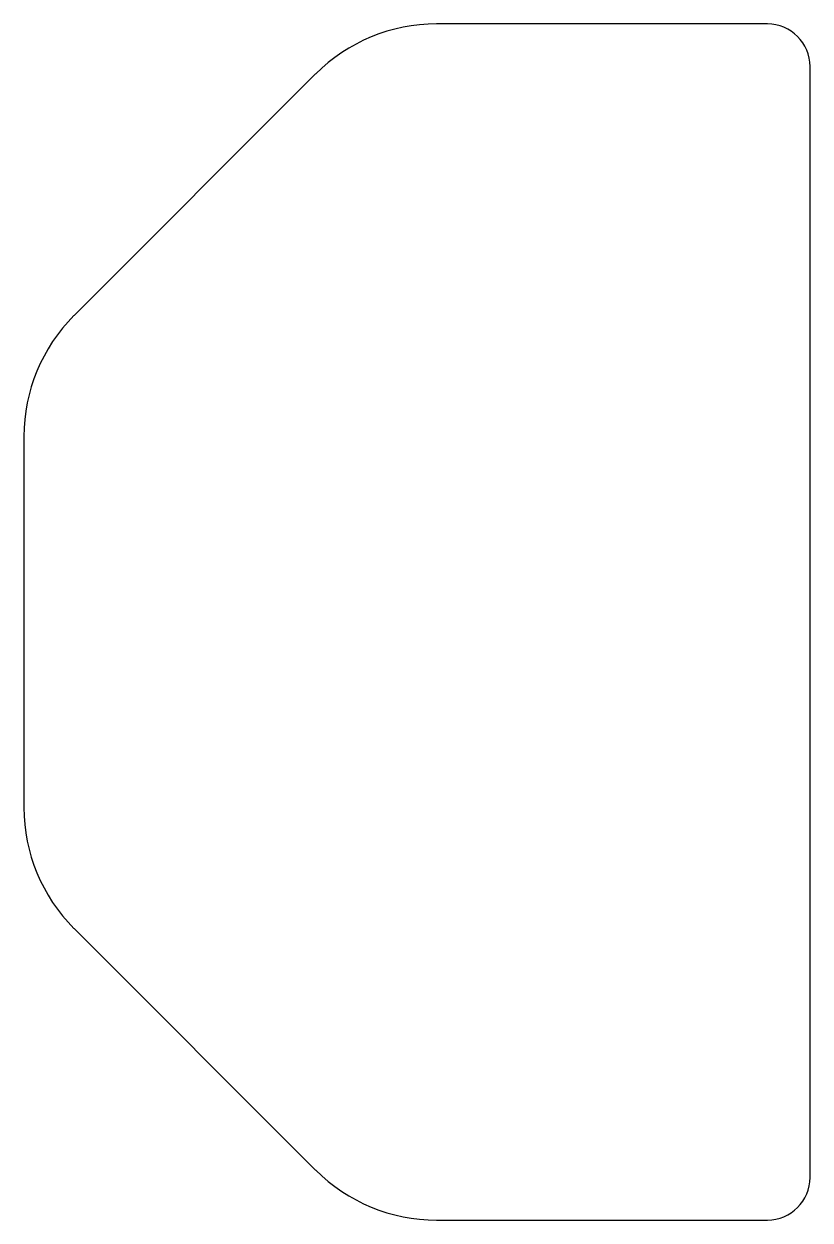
# Model space of a CAD drawing. Header units: millimetres. Extents: x -19.9 to -1.5, y -14 to 14.
import ezdxf

# ---------------------------------------------------------------- set-up
doc = ezdxf.new("R2010")
doc.units = ezdxf.units.MM
doc.layers.get('0').update_dxf_attribs({"linetype": 'CONTINUOUS'})

msp = doc.modelspace()

# ---------------------------------------------------------------- linework, layer by layer
for p, q in [((-2.5, 14), (-10.243, 14)), ((-1.5, -13), (-1.5, 13)), ((-13.072, 12.828), (-18.728, 7.172)), ((-19.9, 4.343), (-19.9, -4.343)), ((-18.728, -7.172), (-13.072, -12.828)), ((-10.243, -14), (-2.5, -14))]:
    msp.add_line(p, q)
for centre, radius, start, end in [((-10.243, 10), 4, 90, 135), ((-2.5, 13), 1, 0, 90), ((-15.9, 4.343), 4, 135, 180), ((-15.9, -4.343), 4, 180, 225), ((-10.243, -10), 4, 225, 270), ((-2.5, -13), 1, -90, 0)]:
    msp.add_arc(centre, radius, start, end)

doc.saveas('drawing.dxf')
